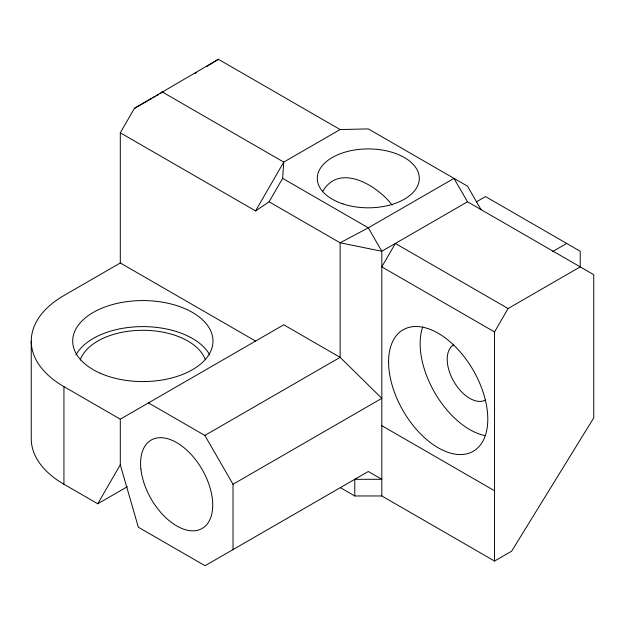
<?xml version="1.0" encoding="UTF-8"?>
<svg xmlns="http://www.w3.org/2000/svg" width="625" height="625" viewBox="0 0 625 625"><rect width="100%" height="100%" fill="white"/><g stroke="black" fill="none" stroke-linecap="round" stroke-linejoin="round"><path stroke-width="0.94" d="M340.117 129.555L218.367 59.266L134.391 108.398L120.297 132.805L255.57 210.906L269.094 201.797L282.625 178.367L283.75 162.094L340.117 129.555L368.297 128.898L467.5 186.172L481.023 209.602M322.625 191.57C339.352 162.273 377.57 185.734 392.078 205.023M255.57 210.906L283.75 162.094L162.008 91.805M31.25 341.07L31.25 438.695A111.594 64.43 0 0 0 63.938 484.25L97.75 503.781L120.297 464.727L120.297 419.172L283.75 324.797L340.117 357.344L381.82 398.344L233.023 484.25L233.023 549.594M269.094 201.797L340.117 242.797L368.297 227.828L453.969 178.367L467.5 201.797L593.75 274.688L593.75 417.867L511.648 551.18L494.547 561.047L494.547 331.961L508.078 308.531L580.227 266.875M206.438 66.727L218.367 59.266M134.391 108.398L151.164 98.719M152.844 97.75L155.359 96.297M157.031 95.328L158.711 94.359M160.391 93.391L162.906 91.938M194.781 73.539L196.453 72.57M255.57 341.07L120.297 262.977L63.938 295.516A111.594 64.43 0 0 0 63.938 386.633L63.938 484.25M467.5 201.797L381.82 251.258L340.117 242.797L340.117 357.344L204.844 435.438L148.477 402.898M476.281 201.93L485.531 196.586L580.227 251.258L580.227 266.773M97.75 503.781L127.344 486.695M552.406 251.695L566.695 243.445M340.344 487.641L354.773 495.969L381.82 495.969L494.547 561.047M282.625 178.367L368.297 227.828L381.82 251.258L381.82 495.969M508.078 308.531L395.352 243.445L381.82 266.875L494.547 331.961M381.82 425.68L494.547 490.758M63.938 386.633L120.297 419.172M204.844 435.438L233.023 484.25M120.297 464.727L138.336 527.211L205.07 565.734L368.297 471.5L381.82 479.305L354.773 479.305L354.773 495.969M120.297 132.805L120.297 262.977M75.906 355A70.148 40.5 0 0 1 142.695 326.609A70.148 40.5 0 0 1 209.695 354.836M80.266 360.031A63.766 36.812 0 0 1 142.273 330.289A63.766 36.812 0 0 1 205.195 359.383M485.445 435.703A70.148 40.5 60 0 1 434.68 392.562A70.148 40.5 60 0 1 422.695 327.023M485.695 399.922A31.883 18.406 60 0 1 453.812 381.516A31.883 18.406 60 0 1 453.812 344.695M100.258 373.25A70.148 40.5 0 0 0 212.406 346.273A70.148 40.5 0 0 0 115.867 303.688A70.148 40.5 0 0 0 100.258 373.25M342.789 203.867A51.016 29.453 0 0 0 419.312 178.367A51.016 29.453 0 0 0 342.789 152.859A51.016 29.453 0 0 0 342.789 203.867M140.898 469.039A51.016 29.453 60 0 0 198.625 529.977A51.016 29.453 60 0 0 190.469 453.742A51.016 29.453 60 0 0 140.898 469.039M388.586 361.898A70.148 40.5 60 0 0 462.984 454.453A70.148 40.5 60 0 0 462.984 355.25A70.148 40.5 60 0 0 388.586 361.898"/></g></svg>
